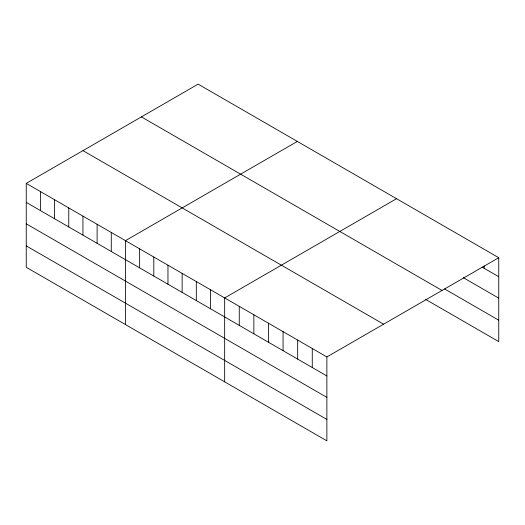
<?xml version="1.0" encoding="UTF-8"?>
<svg xmlns="http://www.w3.org/2000/svg" width="525" height="525" viewBox="0 0 525 525"><rect width="100%" height="100%" fill="white"/><g stroke="black" fill="none" stroke-linecap="round" stroke-linejoin="round"><path stroke-width="0.79" d="M26.25 183.382L326.872 356.941L326.872 440.849L26.25 267.291L26.25 183.382L198.128 84.151L498.75 257.709L498.75 341.617L425.742 299.467M297.334 141.422L125.455 240.66L125.455 324.568M396.539 198.699L224.661 297.931L224.661 381.839M326.872 356.941L498.75 257.709M482.062 267.087L498.75 276.721M463.286 277.666L498.75 298.141M444.517 288.888L498.75 320.204M141.409 116.898L442.03 290.456M82.97 150.636L383.591 324.194M26.25 202.394L326.872 375.959M26.25 223.814L326.872 397.373M26.25 245.877L326.872 419.436M484.148 265.919L484.148 268.295M312.27 348.515L312.27 367.526M297.668 340.082L297.668 359.1M283.067 331.656L283.067 350.667M268.465 323.223L268.465 342.234M253.864 314.79L253.864 333.808M239.262 306.364L239.262 325.375M210.486 289.748L210.486 308.766M196.317 281.571L196.317 300.582M182.142 273.387L182.142 292.399M167.967 265.204L167.967 284.215M153.799 257.02L153.799 276.038M139.624 248.837L139.624 267.855M111.28 232.477L111.28 251.488M97.112 224.293L97.112 243.305M82.937 216.11L82.937 235.128M68.768 207.926L68.768 226.944M54.593 199.749L54.593 218.761M40.425 191.566L40.425 210.577"/></g></svg>
